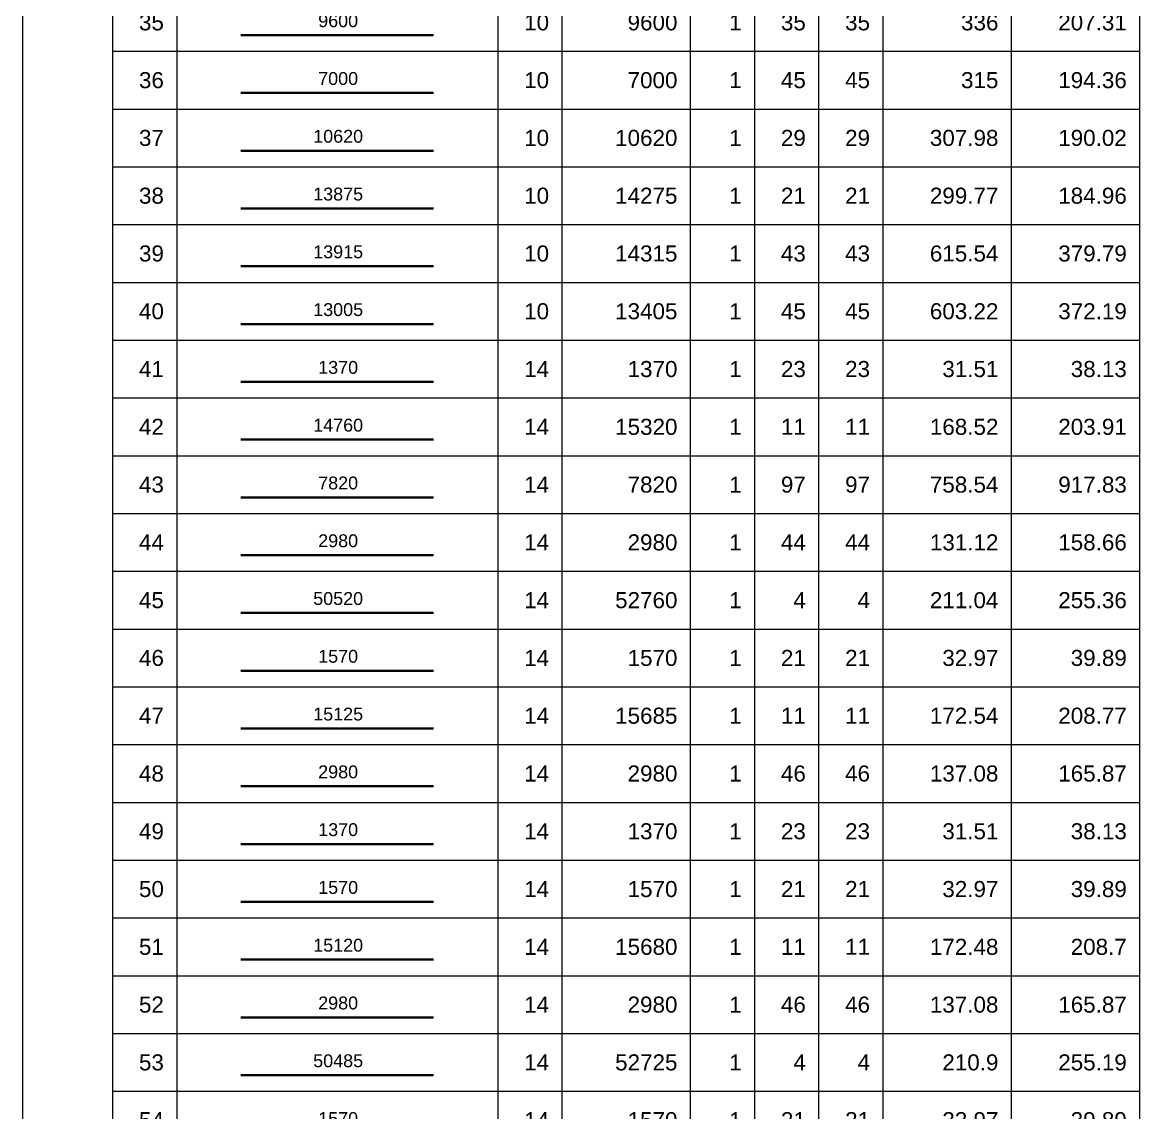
# Model space of a CAD drawing. Header units: millimetres. Extents: x -109376 to 505271, y -20580 to 113678.
# Drawn here: x -109376 to -91971, y 62787 to 79770 of the extents above; entities that cross this region are included whole.
import ezdxf
from ezdxf.enums import TextEntityAlignment as Align

# ---------------------------------------------------------------- set-up
doc = ezdxf.new("R2010")
doc.units = ezdxf.units.MM
for name, color, linetype, lineweight in [('NDC_S_REBAR', 4, 'Continuous', 35), ('NDC_S_VN TEXT', 7, 'Continuous', 20), ('NDC_Table', 3, 'Continuous', 20)]:
    doc.layers.add(name, color=color, linetype=linetype, lineweight=lineweight)
doc.styles.add('ARIAL', font='arial.ttf', dxfattribs={"width": 0.8})

# ---------------------------------------------------------------- blocks, each defined once
blk = doc.blocks.new('dang01')
at = {"layer": 'NDC_S_REBAR'}
blk.add_line((3405, -650), (6405, -650), dxfattribs=at)
at = {"layer": 'NDC_Table'}
for p, q in [((0, 0), (0, -900)), ((1405, 0), (1405, -900)), ((2405, 0), (2405, -900)), ((7405, 0), (7405, -900)), ((8405, 0), (8405, -900)), ((10405, 0), (10405, -900)), ((11405, 0), (11405, -900)), ((12405, 0), (12405, -900)), ((13405, 0), (13405, -900)), ((15405, 0), (15405, -900)), ((17405, 0), (17405, -900)), ((1405, -900), (17405, -900))]:
    blk.add_line(p, q, dxfattribs=at)
at = {"layer": 'NDC_S_VN TEXT', "style": 'ARIAL'}
for p in [(2205, -450), (8205, -450), (10205, -450), (11205, -450), (12205, -450), (13205, -450), (15205, -450), (17205, -450)]:
    blk.add_attdef('D03', text='', height=250, dxfattribs=at).set_placement(p, align=Align.MIDDLE_RIGHT)
blk.add_attdef('00000000', text='', height=200, dxfattribs=at).set_placement((4920, -425), align=Align.MIDDLE_CENTER)

msp = doc.modelspace()

# ---------------------------------------------------------------- block references
at = {"layer": 'NDC_Table'}
ref = msp.add_blockref('dang01', (-109375.9, 80219.9), dxfattribs=at)
ref.add_attrib('D03', '35', dxfattribs={"layer": 'NDC_S_VN TEXT', "height": 250, "style": 'ARIAL'}).set_placement((-107170.6, 79769.9), align=Align.MIDDLE_RIGHT)
ref.add_attrib('00000000', '9600', dxfattribs={"layer": 'NDC_S_VN TEXT', "height": 200, "style": 'ARIAL'}).set_placement((-104456.3, 79795.2), align=Align.MIDDLE_CENTER)
ref.add_attrib('D03', '10', dxfattribs={"layer": 'NDC_S_VN TEXT', "height": 250, "style": 'ARIAL'}).set_placement((-101170.6, 79769.9), align=Align.MIDDLE_RIGHT)
ref.add_attrib('D03', '9600', dxfattribs={"layer": 'NDC_S_VN TEXT', "height": 250, "style": 'ARIAL'}).set_placement((-99170.6, 79769.9), align=Align.MIDDLE_RIGHT)
ref.add_attrib('D03', '1', dxfattribs={"layer": 'NDC_S_VN TEXT', "height": 250, "style": 'ARIAL'}).set_placement((-98170.6, 79769.9), align=Align.MIDDLE_RIGHT)
ref.add_attrib('D03', '35', dxfattribs={"layer": 'NDC_S_VN TEXT', "height": 250, "style": 'ARIAL'}).set_placement((-97170.6, 79769.9), align=Align.MIDDLE_RIGHT)
ref.add_attrib('D03', '35', dxfattribs={"layer": 'NDC_S_VN TEXT', "height": 250, "style": 'ARIAL'}).set_placement((-96170.6, 79770.2), align=Align.MIDDLE_RIGHT)
ref.add_attrib('D03', '336', dxfattribs={"layer": 'NDC_S_VN TEXT', "height": 250, "style": 'ARIAL'}).set_placement((-94170.6, 79769.9), align=Align.MIDDLE_RIGHT)
ref.add_attrib('D03', '207.31', dxfattribs={"layer": 'NDC_S_VN TEXT', "height": 250, "style": 'ARIAL'}).set_placement((-92170.6, 79769.9), align=Align.MIDDLE_RIGHT)
ref = msp.add_blockref('dang01', (-109375.9, 79319.9), dxfattribs=at)
ref.add_attrib('D03', '36', dxfattribs={"layer": 'NDC_S_VN TEXT', "height": 250, "style": 'ARIAL'}).set_placement((-107170.6, 78869.9), align=Align.MIDDLE_RIGHT)
ref.add_attrib('00000000', '7000', dxfattribs={"layer": 'NDC_S_VN TEXT', "height": 200, "style": 'ARIAL'}).set_placement((-104456.3, 78895.2), align=Align.MIDDLE_CENTER)
ref.add_attrib('D03', '10', dxfattribs={"layer": 'NDC_S_VN TEXT', "height": 250, "style": 'ARIAL'}).set_placement((-101170.6, 78869.9), align=Align.MIDDLE_RIGHT)
ref.add_attrib('D03', '7000', dxfattribs={"layer": 'NDC_S_VN TEXT', "height": 250, "style": 'ARIAL'}).set_placement((-99170.6, 78869.9), align=Align.MIDDLE_RIGHT)
ref.add_attrib('D03', '1', dxfattribs={"layer": 'NDC_S_VN TEXT', "height": 250, "style": 'ARIAL'}).set_placement((-98170.6, 78869.9), align=Align.MIDDLE_RIGHT)
ref.add_attrib('D03', '45', dxfattribs={"layer": 'NDC_S_VN TEXT', "height": 250, "style": 'ARIAL'}).set_placement((-97170.6, 78869.9), align=Align.MIDDLE_RIGHT)
ref.add_attrib('D03', '45', dxfattribs={"layer": 'NDC_S_VN TEXT', "height": 250, "style": 'ARIAL'}).set_placement((-96170.6, 78870.2), align=Align.MIDDLE_RIGHT)
ref.add_attrib('D03', '315', dxfattribs={"layer": 'NDC_S_VN TEXT', "height": 250, "style": 'ARIAL'}).set_placement((-94170.6, 78869.9), align=Align.MIDDLE_RIGHT)
ref.add_attrib('D03', '194.36', dxfattribs={"layer": 'NDC_S_VN TEXT', "height": 250, "style": 'ARIAL'}).set_placement((-92170.6, 78869.9), align=Align.MIDDLE_RIGHT)
ref = msp.add_blockref('dang01', (-109375.9, 78419.9), dxfattribs=at)
ref.add_attrib('D03', '37', dxfattribs={"layer": 'NDC_S_VN TEXT', "height": 250, "style": 'ARIAL'}).set_placement((-107170.6, 77969.9), align=Align.MIDDLE_RIGHT)
ref.add_attrib('00000000', '10620', dxfattribs={"layer": 'NDC_S_VN TEXT', "height": 200, "style": 'ARIAL'}).set_placement((-104456.3, 77995.2), align=Align.MIDDLE_CENTER)
ref.add_attrib('D03', '10', dxfattribs={"layer": 'NDC_S_VN TEXT', "height": 250, "style": 'ARIAL'}).set_placement((-101170.6, 77969.9), align=Align.MIDDLE_RIGHT)
ref.add_attrib('D03', '10620', dxfattribs={"layer": 'NDC_S_VN TEXT', "height": 250, "style": 'ARIAL'}).set_placement((-99170.6, 77969.9), align=Align.MIDDLE_RIGHT)
ref.add_attrib('D03', '1', dxfattribs={"layer": 'NDC_S_VN TEXT', "height": 250, "style": 'ARIAL'}).set_placement((-98170.6, 77969.9), align=Align.MIDDLE_RIGHT)
ref.add_attrib('D03', '29', dxfattribs={"layer": 'NDC_S_VN TEXT', "height": 250, "style": 'ARIAL'}).set_placement((-97170.6, 77969.9), align=Align.MIDDLE_RIGHT)
ref.add_attrib('D03', '29', dxfattribs={"layer": 'NDC_S_VN TEXT', "height": 250, "style": 'ARIAL'}).set_placement((-96170.6, 77970.2), align=Align.MIDDLE_RIGHT)
ref.add_attrib('D03', '307.98', dxfattribs={"layer": 'NDC_S_VN TEXT', "height": 250, "style": 'ARIAL'}).set_placement((-94170.6, 77969.9), align=Align.MIDDLE_RIGHT)
ref.add_attrib('D03', '190.02', dxfattribs={"layer": 'NDC_S_VN TEXT', "height": 250, "style": 'ARIAL'}).set_placement((-92170.6, 77969.9), align=Align.MIDDLE_RIGHT)
ref = msp.add_blockref('dang01', (-109375.9, 77519.9), dxfattribs=at)
ref.add_attrib('D03', '38', dxfattribs={"layer": 'NDC_S_VN TEXT', "height": 250, "style": 'ARIAL'}).set_placement((-107170.6, 77069.9), align=Align.MIDDLE_RIGHT)
ref.add_attrib('00000000', '13875', dxfattribs={"layer": 'NDC_S_VN TEXT', "height": 200, "style": 'ARIAL'}).set_placement((-104456.3, 77095.2), align=Align.MIDDLE_CENTER)
ref.add_attrib('D03', '10', dxfattribs={"layer": 'NDC_S_VN TEXT', "height": 250, "style": 'ARIAL'}).set_placement((-101170.6, 77069.9), align=Align.MIDDLE_RIGHT)
ref.add_attrib('D03', '14275', dxfattribs={"layer": 'NDC_S_VN TEXT', "height": 250, "style": 'ARIAL'}).set_placement((-99170.6, 77069.9), align=Align.MIDDLE_RIGHT)
ref.add_attrib('D03', '1', dxfattribs={"layer": 'NDC_S_VN TEXT', "height": 250, "style": 'ARIAL'}).set_placement((-98170.6, 77069.9), align=Align.MIDDLE_RIGHT)
ref.add_attrib('D03', '21', dxfattribs={"layer": 'NDC_S_VN TEXT', "height": 250, "style": 'ARIAL'}).set_placement((-97170.6, 77069.9), align=Align.MIDDLE_RIGHT)
ref.add_attrib('D03', '21', dxfattribs={"layer": 'NDC_S_VN TEXT', "height": 250, "style": 'ARIAL'}).set_placement((-96170.6, 77070.2), align=Align.MIDDLE_RIGHT)
ref.add_attrib('D03', '299.77', dxfattribs={"layer": 'NDC_S_VN TEXT', "height": 250, "style": 'ARIAL'}).set_placement((-94170.6, 77069.9), align=Align.MIDDLE_RIGHT)
ref.add_attrib('D03', '184.96', dxfattribs={"layer": 'NDC_S_VN TEXT', "height": 250, "style": 'ARIAL'}).set_placement((-92170.6, 77069.9), align=Align.MIDDLE_RIGHT)
ref = msp.add_blockref('dang01', (-109375.9, 76619.9), dxfattribs=at)
ref.add_attrib('D03', '39', dxfattribs={"layer": 'NDC_S_VN TEXT', "height": 250, "style": 'ARIAL'}).set_placement((-107170.6, 76169.9), align=Align.MIDDLE_RIGHT)
ref.add_attrib('00000000', '13915', dxfattribs={"layer": 'NDC_S_VN TEXT', "height": 200, "style": 'ARIAL'}).set_placement((-104456.3, 76195.2), align=Align.MIDDLE_CENTER)
ref.add_attrib('D03', '10', dxfattribs={"layer": 'NDC_S_VN TEXT', "height": 250, "style": 'ARIAL'}).set_placement((-101170.6, 76169.9), align=Align.MIDDLE_RIGHT)
ref.add_attrib('D03', '14315', dxfattribs={"layer": 'NDC_S_VN TEXT', "height": 250, "style": 'ARIAL'}).set_placement((-99170.6, 76169.9), align=Align.MIDDLE_RIGHT)
ref.add_attrib('D03', '1', dxfattribs={"layer": 'NDC_S_VN TEXT', "height": 250, "style": 'ARIAL'}).set_placement((-98170.6, 76169.9), align=Align.MIDDLE_RIGHT)
ref.add_attrib('D03', '43', dxfattribs={"layer": 'NDC_S_VN TEXT', "height": 250, "style": 'ARIAL'}).set_placement((-97170.6, 76169.9), align=Align.MIDDLE_RIGHT)
ref.add_attrib('D03', '43', dxfattribs={"layer": 'NDC_S_VN TEXT', "height": 250, "style": 'ARIAL'}).set_placement((-96170.6, 76170.2), align=Align.MIDDLE_RIGHT)
ref.add_attrib('D03', '615.54', dxfattribs={"layer": 'NDC_S_VN TEXT', "height": 250, "style": 'ARIAL'}).set_placement((-94170.6, 76169.9), align=Align.MIDDLE_RIGHT)
ref.add_attrib('D03', '379.79', dxfattribs={"layer": 'NDC_S_VN TEXT', "height": 250, "style": 'ARIAL'}).set_placement((-92170.6, 76169.9), align=Align.MIDDLE_RIGHT)
ref = msp.add_blockref('dang01', (-109375.9, 75719.9), dxfattribs=at)
ref.add_attrib('D03', '40', dxfattribs={"layer": 'NDC_S_VN TEXT', "height": 250, "style": 'ARIAL'}).set_placement((-107170.6, 75269.9), align=Align.MIDDLE_RIGHT)
ref.add_attrib('00000000', '13005', dxfattribs={"layer": 'NDC_S_VN TEXT', "height": 200, "style": 'ARIAL'}).set_placement((-104456.3, 75295.2), align=Align.MIDDLE_CENTER)
ref.add_attrib('D03', '10', dxfattribs={"layer": 'NDC_S_VN TEXT', "height": 250, "style": 'ARIAL'}).set_placement((-101170.6, 75269.9), align=Align.MIDDLE_RIGHT)
ref.add_attrib('D03', '13405', dxfattribs={"layer": 'NDC_S_VN TEXT', "height": 250, "style": 'ARIAL'}).set_placement((-99170.6, 75269.9), align=Align.MIDDLE_RIGHT)
ref.add_attrib('D03', '1', dxfattribs={"layer": 'NDC_S_VN TEXT', "height": 250, "style": 'ARIAL'}).set_placement((-98170.6, 75269.9), align=Align.MIDDLE_RIGHT)
ref.add_attrib('D03', '45', dxfattribs={"layer": 'NDC_S_VN TEXT', "height": 250, "style": 'ARIAL'}).set_placement((-97170.6, 75269.9), align=Align.MIDDLE_RIGHT)
ref.add_attrib('D03', '45', dxfattribs={"layer": 'NDC_S_VN TEXT', "height": 250, "style": 'ARIAL'}).set_placement((-96170.6, 75270.2), align=Align.MIDDLE_RIGHT)
ref.add_attrib('D03', '603.22', dxfattribs={"layer": 'NDC_S_VN TEXT', "height": 250, "style": 'ARIAL'}).set_placement((-94170.6, 75269.9), align=Align.MIDDLE_RIGHT)
ref.add_attrib('D03', '372.19', dxfattribs={"layer": 'NDC_S_VN TEXT', "height": 250, "style": 'ARIAL'}).set_placement((-92170.6, 75269.9), align=Align.MIDDLE_RIGHT)
ref = msp.add_blockref('dang01', (-109375.9, 74819.9), dxfattribs=at)
ref.add_attrib('D03', '41', dxfattribs={"layer": 'NDC_S_VN TEXT', "height": 250, "style": 'ARIAL'}).set_placement((-107170.6, 74369.9), align=Align.MIDDLE_RIGHT)
ref.add_attrib('00000000', '1370', dxfattribs={"layer": 'NDC_S_VN TEXT', "height": 200, "style": 'ARIAL'}).set_placement((-104456.3, 74395.2), align=Align.MIDDLE_CENTER)
ref.add_attrib('D03', '14', dxfattribs={"layer": 'NDC_S_VN TEXT', "height": 250, "style": 'ARIAL'}).set_placement((-101170.6, 74369.9), align=Align.MIDDLE_RIGHT)
ref.add_attrib('D03', '1370', dxfattribs={"layer": 'NDC_S_VN TEXT', "height": 250, "style": 'ARIAL'}).set_placement((-99170.6, 74369.9), align=Align.MIDDLE_RIGHT)
ref.add_attrib('D03', '1', dxfattribs={"layer": 'NDC_S_VN TEXT', "height": 250, "style": 'ARIAL'}).set_placement((-98170.6, 74369.9), align=Align.MIDDLE_RIGHT)
ref.add_attrib('D03', '23', dxfattribs={"layer": 'NDC_S_VN TEXT', "height": 250, "style": 'ARIAL'}).set_placement((-97170.6, 74369.9), align=Align.MIDDLE_RIGHT)
ref.add_attrib('D03', '23', dxfattribs={"layer": 'NDC_S_VN TEXT', "height": 250, "style": 'ARIAL'}).set_placement((-96170.6, 74370.2), align=Align.MIDDLE_RIGHT)
ref.add_attrib('D03', '31.51', dxfattribs={"layer": 'NDC_S_VN TEXT', "height": 250, "style": 'ARIAL'}).set_placement((-94170.6, 74369.9), align=Align.MIDDLE_RIGHT)
ref.add_attrib('D03', '38.13', dxfattribs={"layer": 'NDC_S_VN TEXT', "height": 250, "style": 'ARIAL'}).set_placement((-92170.6, 74369.9), align=Align.MIDDLE_RIGHT)
ref = msp.add_blockref('dang01', (-109375.9, 73919.9), dxfattribs=at)
ref.add_attrib('D03', '42', dxfattribs={"layer": 'NDC_S_VN TEXT', "height": 250, "style": 'ARIAL'}).set_placement((-107170.6, 73469.9), align=Align.MIDDLE_RIGHT)
ref.add_attrib('00000000', '14760', dxfattribs={"layer": 'NDC_S_VN TEXT', "height": 200, "style": 'ARIAL'}).set_placement((-104456.3, 73495.2), align=Align.MIDDLE_CENTER)
ref.add_attrib('D03', '14', dxfattribs={"layer": 'NDC_S_VN TEXT', "height": 250, "style": 'ARIAL'}).set_placement((-101170.6, 73469.9), align=Align.MIDDLE_RIGHT)
ref.add_attrib('D03', '15320', dxfattribs={"layer": 'NDC_S_VN TEXT', "height": 250, "style": 'ARIAL'}).set_placement((-99170.6, 73469.9), align=Align.MIDDLE_RIGHT)
ref.add_attrib('D03', '1', dxfattribs={"layer": 'NDC_S_VN TEXT', "height": 250, "style": 'ARIAL'}).set_placement((-98170.6, 73469.9), align=Align.MIDDLE_RIGHT)
ref.add_attrib('D03', '11', dxfattribs={"layer": 'NDC_S_VN TEXT', "height": 250, "style": 'ARIAL'}).set_placement((-97170.6, 73469.9), align=Align.MIDDLE_RIGHT)
ref.add_attrib('D03', '11', dxfattribs={"layer": 'NDC_S_VN TEXT', "height": 250, "style": 'ARIAL'}).set_placement((-96170.6, 73470.2), align=Align.MIDDLE_RIGHT)
ref.add_attrib('D03', '168.52', dxfattribs={"layer": 'NDC_S_VN TEXT', "height": 250, "style": 'ARIAL'}).set_placement((-94170.6, 73469.9), align=Align.MIDDLE_RIGHT)
ref.add_attrib('D03', '203.91', dxfattribs={"layer": 'NDC_S_VN TEXT', "height": 250, "style": 'ARIAL'}).set_placement((-92170.6, 73469.9), align=Align.MIDDLE_RIGHT)
ref = msp.add_blockref('dang01', (-109375.9, 73019.9), dxfattribs=at)
ref.add_attrib('D03', '43', dxfattribs={"layer": 'NDC_S_VN TEXT', "height": 250, "style": 'ARIAL'}).set_placement((-107170.6, 72569.9), align=Align.MIDDLE_RIGHT)
ref.add_attrib('00000000', '7820', dxfattribs={"layer": 'NDC_S_VN TEXT', "height": 200, "style": 'ARIAL'}).set_placement((-104456.3, 72595.2), align=Align.MIDDLE_CENTER)
ref.add_attrib('D03', '14', dxfattribs={"layer": 'NDC_S_VN TEXT', "height": 250, "style": 'ARIAL'}).set_placement((-101170.6, 72569.9), align=Align.MIDDLE_RIGHT)
ref.add_attrib('D03', '7820', dxfattribs={"layer": 'NDC_S_VN TEXT', "height": 250, "style": 'ARIAL'}).set_placement((-99170.6, 72569.9), align=Align.MIDDLE_RIGHT)
ref.add_attrib('D03', '1', dxfattribs={"layer": 'NDC_S_VN TEXT', "height": 250, "style": 'ARIAL'}).set_placement((-98170.6, 72569.9), align=Align.MIDDLE_RIGHT)
ref.add_attrib('D03', '97', dxfattribs={"layer": 'NDC_S_VN TEXT', "height": 250, "style": 'ARIAL'}).set_placement((-97170.6, 72569.9), align=Align.MIDDLE_RIGHT)
ref.add_attrib('D03', '97', dxfattribs={"layer": 'NDC_S_VN TEXT', "height": 250, "style": 'ARIAL'}).set_placement((-96170.6, 72570.2), align=Align.MIDDLE_RIGHT)
ref.add_attrib('D03', '758.54', dxfattribs={"layer": 'NDC_S_VN TEXT', "height": 250, "style": 'ARIAL'}).set_placement((-94170.6, 72569.9), align=Align.MIDDLE_RIGHT)
ref.add_attrib('D03', '917.83', dxfattribs={"layer": 'NDC_S_VN TEXT', "height": 250, "style": 'ARIAL'}).set_placement((-92170.6, 72569.9), align=Align.MIDDLE_RIGHT)
ref = msp.add_blockref('dang01', (-109375.9, 72119.9), dxfattribs=at)
ref.add_attrib('D03', '44', dxfattribs={"layer": 'NDC_S_VN TEXT', "height": 250, "style": 'ARIAL'}).set_placement((-107170.6, 71669.9), align=Align.MIDDLE_RIGHT)
ref.add_attrib('00000000', '2980', dxfattribs={"layer": 'NDC_S_VN TEXT', "height": 200, "style": 'ARIAL'}).set_placement((-104456.3, 71695.2), align=Align.MIDDLE_CENTER)
ref.add_attrib('D03', '14', dxfattribs={"layer": 'NDC_S_VN TEXT', "height": 250, "style": 'ARIAL'}).set_placement((-101170.6, 71669.9), align=Align.MIDDLE_RIGHT)
ref.add_attrib('D03', '2980', dxfattribs={"layer": 'NDC_S_VN TEXT', "height": 250, "style": 'ARIAL'}).set_placement((-99170.6, 71669.9), align=Align.MIDDLE_RIGHT)
ref.add_attrib('D03', '1', dxfattribs={"layer": 'NDC_S_VN TEXT', "height": 250, "style": 'ARIAL'}).set_placement((-98170.6, 71669.9), align=Align.MIDDLE_RIGHT)
ref.add_attrib('D03', '44', dxfattribs={"layer": 'NDC_S_VN TEXT', "height": 250, "style": 'ARIAL'}).set_placement((-97170.6, 71669.9), align=Align.MIDDLE_RIGHT)
ref.add_attrib('D03', '44', dxfattribs={"layer": 'NDC_S_VN TEXT', "height": 250, "style": 'ARIAL'}).set_placement((-96170.6, 71670.2), align=Align.MIDDLE_RIGHT)
ref.add_attrib('D03', '131.12', dxfattribs={"layer": 'NDC_S_VN TEXT', "height": 250, "style": 'ARIAL'}).set_placement((-94170.6, 71669.9), align=Align.MIDDLE_RIGHT)
ref.add_attrib('D03', '158.66', dxfattribs={"layer": 'NDC_S_VN TEXT', "height": 250, "style": 'ARIAL'}).set_placement((-92170.6, 71669.9), align=Align.MIDDLE_RIGHT)
ref = msp.add_blockref('dang01', (-109375.9, 71219.9), dxfattribs=at)
ref.add_attrib('D03', '45', dxfattribs={"layer": 'NDC_S_VN TEXT', "height": 250, "style": 'ARIAL'}).set_placement((-107170.6, 70769.9), align=Align.MIDDLE_RIGHT)
ref.add_attrib('00000000', '50520', dxfattribs={"layer": 'NDC_S_VN TEXT', "height": 200, "style": 'ARIAL'}).set_placement((-104456.3, 70795.2), align=Align.MIDDLE_CENTER)
ref.add_attrib('D03', '14', dxfattribs={"layer": 'NDC_S_VN TEXT', "height": 250, "style": 'ARIAL'}).set_placement((-101170.6, 70769.9), align=Align.MIDDLE_RIGHT)
ref.add_attrib('D03', '52760', dxfattribs={"layer": 'NDC_S_VN TEXT', "height": 250, "style": 'ARIAL'}).set_placement((-99170.6, 70769.9), align=Align.MIDDLE_RIGHT)
ref.add_attrib('D03', '1', dxfattribs={"layer": 'NDC_S_VN TEXT', "height": 250, "style": 'ARIAL'}).set_placement((-98170.6, 70769.9), align=Align.MIDDLE_RIGHT)
ref.add_attrib('D03', '4', dxfattribs={"layer": 'NDC_S_VN TEXT', "height": 250, "style": 'ARIAL'}).set_placement((-97170.6, 70769.9), align=Align.MIDDLE_RIGHT)
ref.add_attrib('D03', '4', dxfattribs={"layer": 'NDC_S_VN TEXT', "height": 250, "style": 'ARIAL'}).set_placement((-96170.6, 70770.2), align=Align.MIDDLE_RIGHT)
ref.add_attrib('D03', '211.04', dxfattribs={"layer": 'NDC_S_VN TEXT', "height": 250, "style": 'ARIAL'}).set_placement((-94170.6, 70769.9), align=Align.MIDDLE_RIGHT)
ref.add_attrib('D03', '255.36', dxfattribs={"layer": 'NDC_S_VN TEXT', "height": 250, "style": 'ARIAL'}).set_placement((-92170.6, 70769.9), align=Align.MIDDLE_RIGHT)
ref = msp.add_blockref('dang01', (-109375.9, 70319.9), dxfattribs=at)
ref.add_attrib('D03', '46', dxfattribs={"layer": 'NDC_S_VN TEXT', "height": 250, "style": 'ARIAL'}).set_placement((-107170.6, 69869.9), align=Align.MIDDLE_RIGHT)
ref.add_attrib('00000000', '1570', dxfattribs={"layer": 'NDC_S_VN TEXT', "height": 200, "style": 'ARIAL'}).set_placement((-104456.3, 69895.2), align=Align.MIDDLE_CENTER)
ref.add_attrib('D03', '14', dxfattribs={"layer": 'NDC_S_VN TEXT', "height": 250, "style": 'ARIAL'}).set_placement((-101170.6, 69869.9), align=Align.MIDDLE_RIGHT)
ref.add_attrib('D03', '1570', dxfattribs={"layer": 'NDC_S_VN TEXT', "height": 250, "style": 'ARIAL'}).set_placement((-99170.6, 69869.9), align=Align.MIDDLE_RIGHT)
ref.add_attrib('D03', '1', dxfattribs={"layer": 'NDC_S_VN TEXT', "height": 250, "style": 'ARIAL'}).set_placement((-98170.6, 69869.9), align=Align.MIDDLE_RIGHT)
ref.add_attrib('D03', '21', dxfattribs={"layer": 'NDC_S_VN TEXT', "height": 250, "style": 'ARIAL'}).set_placement((-97170.6, 69869.9), align=Align.MIDDLE_RIGHT)
ref.add_attrib('D03', '21', dxfattribs={"layer": 'NDC_S_VN TEXT', "height": 250, "style": 'ARIAL'}).set_placement((-96170.6, 69870.2), align=Align.MIDDLE_RIGHT)
ref.add_attrib('D03', '32.97', dxfattribs={"layer": 'NDC_S_VN TEXT', "height": 250, "style": 'ARIAL'}).set_placement((-94170.6, 69869.9), align=Align.MIDDLE_RIGHT)
ref.add_attrib('D03', '39.89', dxfattribs={"layer": 'NDC_S_VN TEXT', "height": 250, "style": 'ARIAL'}).set_placement((-92170.6, 69869.9), align=Align.MIDDLE_RIGHT)
ref = msp.add_blockref('dang01', (-109375.9, 69419.9), dxfattribs=at)
ref.add_attrib('D03', '47', dxfattribs={"layer": 'NDC_S_VN TEXT', "height": 250, "style": 'ARIAL'}).set_placement((-107170.6, 68969.9), align=Align.MIDDLE_RIGHT)
ref.add_attrib('00000000', '15125', dxfattribs={"layer": 'NDC_S_VN TEXT', "height": 200, "style": 'ARIAL'}).set_placement((-104456.3, 68995.2), align=Align.MIDDLE_CENTER)
ref.add_attrib('D03', '14', dxfattribs={"layer": 'NDC_S_VN TEXT', "height": 250, "style": 'ARIAL'}).set_placement((-101170.6, 68969.9), align=Align.MIDDLE_RIGHT)
ref.add_attrib('D03', '15685', dxfattribs={"layer": 'NDC_S_VN TEXT', "height": 250, "style": 'ARIAL'}).set_placement((-99170.6, 68969.9), align=Align.MIDDLE_RIGHT)
ref.add_attrib('D03', '1', dxfattribs={"layer": 'NDC_S_VN TEXT', "height": 250, "style": 'ARIAL'}).set_placement((-98170.6, 68969.9), align=Align.MIDDLE_RIGHT)
ref.add_attrib('D03', '11', dxfattribs={"layer": 'NDC_S_VN TEXT', "height": 250, "style": 'ARIAL'}).set_placement((-97170.6, 68969.9), align=Align.MIDDLE_RIGHT)
ref.add_attrib('D03', '11', dxfattribs={"layer": 'NDC_S_VN TEXT', "height": 250, "style": 'ARIAL'}).set_placement((-96170.6, 68970.2), align=Align.MIDDLE_RIGHT)
ref.add_attrib('D03', '172.54', dxfattribs={"layer": 'NDC_S_VN TEXT', "height": 250, "style": 'ARIAL'}).set_placement((-94170.6, 68969.9), align=Align.MIDDLE_RIGHT)
ref.add_attrib('D03', '208.77', dxfattribs={"layer": 'NDC_S_VN TEXT', "height": 250, "style": 'ARIAL'}).set_placement((-92170.6, 68969.9), align=Align.MIDDLE_RIGHT)
ref = msp.add_blockref('dang01', (-109375.9, 68519.9), dxfattribs=at)
ref.add_attrib('D03', '48', dxfattribs={"layer": 'NDC_S_VN TEXT', "height": 250, "style": 'ARIAL'}).set_placement((-107170.6, 68069.9), align=Align.MIDDLE_RIGHT)
ref.add_attrib('00000000', '2980', dxfattribs={"layer": 'NDC_S_VN TEXT', "height": 200, "style": 'ARIAL'}).set_placement((-104456.3, 68095.2), align=Align.MIDDLE_CENTER)
ref.add_attrib('D03', '14', dxfattribs={"layer": 'NDC_S_VN TEXT', "height": 250, "style": 'ARIAL'}).set_placement((-101170.6, 68069.9), align=Align.MIDDLE_RIGHT)
ref.add_attrib('D03', '2980', dxfattribs={"layer": 'NDC_S_VN TEXT', "height": 250, "style": 'ARIAL'}).set_placement((-99170.6, 68069.9), align=Align.MIDDLE_RIGHT)
ref.add_attrib('D03', '1', dxfattribs={"layer": 'NDC_S_VN TEXT', "height": 250, "style": 'ARIAL'}).set_placement((-98170.6, 68069.9), align=Align.MIDDLE_RIGHT)
ref.add_attrib('D03', '46', dxfattribs={"layer": 'NDC_S_VN TEXT', "height": 250, "style": 'ARIAL'}).set_placement((-97170.6, 68069.9), align=Align.MIDDLE_RIGHT)
ref.add_attrib('D03', '46', dxfattribs={"layer": 'NDC_S_VN TEXT', "height": 250, "style": 'ARIAL'}).set_placement((-96170.6, 68070.2), align=Align.MIDDLE_RIGHT)
ref.add_attrib('D03', '137.08', dxfattribs={"layer": 'NDC_S_VN TEXT', "height": 250, "style": 'ARIAL'}).set_placement((-94170.6, 68069.9), align=Align.MIDDLE_RIGHT)
ref.add_attrib('D03', '165.87', dxfattribs={"layer": 'NDC_S_VN TEXT', "height": 250, "style": 'ARIAL'}).set_placement((-92170.6, 68069.9), align=Align.MIDDLE_RIGHT)
ref = msp.add_blockref('dang01', (-109375.9, 67619.9), dxfattribs=at)
ref.add_attrib('D03', '49', dxfattribs={"layer": 'NDC_S_VN TEXT', "height": 250, "style": 'ARIAL'}).set_placement((-107170.6, 67169.9), align=Align.MIDDLE_RIGHT)
ref.add_attrib('00000000', '1370', dxfattribs={"layer": 'NDC_S_VN TEXT', "height": 200, "style": 'ARIAL'}).set_placement((-104456.3, 67195.2), align=Align.MIDDLE_CENTER)
ref.add_attrib('D03', '14', dxfattribs={"layer": 'NDC_S_VN TEXT', "height": 250, "style": 'ARIAL'}).set_placement((-101170.6, 67169.9), align=Align.MIDDLE_RIGHT)
ref.add_attrib('D03', '1370', dxfattribs={"layer": 'NDC_S_VN TEXT', "height": 250, "style": 'ARIAL'}).set_placement((-99170.6, 67169.9), align=Align.MIDDLE_RIGHT)
ref.add_attrib('D03', '1', dxfattribs={"layer": 'NDC_S_VN TEXT', "height": 250, "style": 'ARIAL'}).set_placement((-98170.6, 67169.9), align=Align.MIDDLE_RIGHT)
ref.add_attrib('D03', '23', dxfattribs={"layer": 'NDC_S_VN TEXT', "height": 250, "style": 'ARIAL'}).set_placement((-97170.6, 67169.9), align=Align.MIDDLE_RIGHT)
ref.add_attrib('D03', '23', dxfattribs={"layer": 'NDC_S_VN TEXT', "height": 250, "style": 'ARIAL'}).set_placement((-96170.6, 67170.2), align=Align.MIDDLE_RIGHT)
ref.add_attrib('D03', '31.51', dxfattribs={"layer": 'NDC_S_VN TEXT', "height": 250, "style": 'ARIAL'}).set_placement((-94170.6, 67169.9), align=Align.MIDDLE_RIGHT)
ref.add_attrib('D03', '38.13', dxfattribs={"layer": 'NDC_S_VN TEXT', "height": 250, "style": 'ARIAL'}).set_placement((-92170.6, 67169.9), align=Align.MIDDLE_RIGHT)
ref = msp.add_blockref('dang01', (-109375.9, 66719.9), dxfattribs=at)
ref.add_attrib('D03', '50', dxfattribs={"layer": 'NDC_S_VN TEXT', "height": 250, "style": 'ARIAL'}).set_placement((-107170.6, 66269.9), align=Align.MIDDLE_RIGHT)
ref.add_attrib('00000000', '1570', dxfattribs={"layer": 'NDC_S_VN TEXT', "height": 200, "style": 'ARIAL'}).set_placement((-104456.3, 66295.2), align=Align.MIDDLE_CENTER)
ref.add_attrib('D03', '14', dxfattribs={"layer": 'NDC_S_VN TEXT', "height": 250, "style": 'ARIAL'}).set_placement((-101170.6, 66269.9), align=Align.MIDDLE_RIGHT)
ref.add_attrib('D03', '1570', dxfattribs={"layer": 'NDC_S_VN TEXT', "height": 250, "style": 'ARIAL'}).set_placement((-99170.6, 66269.9), align=Align.MIDDLE_RIGHT)
ref.add_attrib('D03', '1', dxfattribs={"layer": 'NDC_S_VN TEXT', "height": 250, "style": 'ARIAL'}).set_placement((-98170.6, 66269.9), align=Align.MIDDLE_RIGHT)
ref.add_attrib('D03', '21', dxfattribs={"layer": 'NDC_S_VN TEXT', "height": 250, "style": 'ARIAL'}).set_placement((-97170.6, 66269.9), align=Align.MIDDLE_RIGHT)
ref.add_attrib('D03', '21', dxfattribs={"layer": 'NDC_S_VN TEXT', "height": 250, "style": 'ARIAL'}).set_placement((-96170.6, 66270.2), align=Align.MIDDLE_RIGHT)
ref.add_attrib('D03', '32.97', dxfattribs={"layer": 'NDC_S_VN TEXT', "height": 250, "style": 'ARIAL'}).set_placement((-94170.6, 66269.9), align=Align.MIDDLE_RIGHT)
ref.add_attrib('D03', '39.89', dxfattribs={"layer": 'NDC_S_VN TEXT', "height": 250, "style": 'ARIAL'}).set_placement((-92170.6, 66269.9), align=Align.MIDDLE_RIGHT)
ref = msp.add_blockref('dang01', (-109375.9, 65819.9), dxfattribs=at)
ref.add_attrib('D03', '51', dxfattribs={"layer": 'NDC_S_VN TEXT', "height": 250, "style": 'ARIAL'}).set_placement((-107170.6, 65369.9), align=Align.MIDDLE_RIGHT)
ref.add_attrib('00000000', '15120', dxfattribs={"layer": 'NDC_S_VN TEXT', "height": 200, "style": 'ARIAL'}).set_placement((-104456.3, 65395.2), align=Align.MIDDLE_CENTER)
ref.add_attrib('D03', '14', dxfattribs={"layer": 'NDC_S_VN TEXT', "height": 250, "style": 'ARIAL'}).set_placement((-101170.6, 65369.9), align=Align.MIDDLE_RIGHT)
ref.add_attrib('D03', '15680', dxfattribs={"layer": 'NDC_S_VN TEXT', "height": 250, "style": 'ARIAL'}).set_placement((-99170.6, 65369.9), align=Align.MIDDLE_RIGHT)
ref.add_attrib('D03', '1', dxfattribs={"layer": 'NDC_S_VN TEXT', "height": 250, "style": 'ARIAL'}).set_placement((-98170.6, 65369.9), align=Align.MIDDLE_RIGHT)
ref.add_attrib('D03', '11', dxfattribs={"layer": 'NDC_S_VN TEXT', "height": 250, "style": 'ARIAL'}).set_placement((-97170.6, 65369.9), align=Align.MIDDLE_RIGHT)
ref.add_attrib('D03', '11', dxfattribs={"layer": 'NDC_S_VN TEXT', "height": 250, "style": 'ARIAL'}).set_placement((-96170.6, 65370.2), align=Align.MIDDLE_RIGHT)
ref.add_attrib('D03', '172.48', dxfattribs={"layer": 'NDC_S_VN TEXT', "height": 250, "style": 'ARIAL'}).set_placement((-94170.6, 65369.9), align=Align.MIDDLE_RIGHT)
ref.add_attrib('D03', '208.7', dxfattribs={"layer": 'NDC_S_VN TEXT', "height": 250, "style": 'ARIAL'}).set_placement((-92170.6, 65369.9), align=Align.MIDDLE_RIGHT)
ref = msp.add_blockref('dang01', (-109375.9, 64919.9), dxfattribs=at)
ref.add_attrib('D03', '52', dxfattribs={"layer": 'NDC_S_VN TEXT', "height": 250, "style": 'ARIAL'}).set_placement((-107170.6, 64469.9), align=Align.MIDDLE_RIGHT)
ref.add_attrib('00000000', '2980', dxfattribs={"layer": 'NDC_S_VN TEXT', "height": 200, "style": 'ARIAL'}).set_placement((-104456.3, 64495.2), align=Align.MIDDLE_CENTER)
ref.add_attrib('D03', '14', dxfattribs={"layer": 'NDC_S_VN TEXT', "height": 250, "style": 'ARIAL'}).set_placement((-101170.6, 64469.9), align=Align.MIDDLE_RIGHT)
ref.add_attrib('D03', '2980', dxfattribs={"layer": 'NDC_S_VN TEXT', "height": 250, "style": 'ARIAL'}).set_placement((-99170.6, 64469.9), align=Align.MIDDLE_RIGHT)
ref.add_attrib('D03', '1', dxfattribs={"layer": 'NDC_S_VN TEXT', "height": 250, "style": 'ARIAL'}).set_placement((-98170.6, 64469.9), align=Align.MIDDLE_RIGHT)
ref.add_attrib('D03', '46', dxfattribs={"layer": 'NDC_S_VN TEXT', "height": 250, "style": 'ARIAL'}).set_placement((-97170.6, 64469.9), align=Align.MIDDLE_RIGHT)
ref.add_attrib('D03', '46', dxfattribs={"layer": 'NDC_S_VN TEXT', "height": 250, "style": 'ARIAL'}).set_placement((-96170.6, 64470.2), align=Align.MIDDLE_RIGHT)
ref.add_attrib('D03', '137.08', dxfattribs={"layer": 'NDC_S_VN TEXT', "height": 250, "style": 'ARIAL'}).set_placement((-94170.6, 64469.9), align=Align.MIDDLE_RIGHT)
ref.add_attrib('D03', '165.87', dxfattribs={"layer": 'NDC_S_VN TEXT', "height": 250, "style": 'ARIAL'}).set_placement((-92170.6, 64469.9), align=Align.MIDDLE_RIGHT)
ref = msp.add_blockref('dang01', (-109375.9, 64019.9), dxfattribs=at)
ref.add_attrib('D03', '53', dxfattribs={"layer": 'NDC_S_VN TEXT', "height": 250, "style": 'ARIAL'}).set_placement((-107170.6, 63569.9), align=Align.MIDDLE_RIGHT)
ref.add_attrib('00000000', '50485', dxfattribs={"layer": 'NDC_S_VN TEXT', "height": 200, "style": 'ARIAL'}).set_placement((-104456.3, 63595.2), align=Align.MIDDLE_CENTER)
ref.add_attrib('D03', '14', dxfattribs={"layer": 'NDC_S_VN TEXT', "height": 250, "style": 'ARIAL'}).set_placement((-101170.6, 63569.9), align=Align.MIDDLE_RIGHT)
ref.add_attrib('D03', '52725', dxfattribs={"layer": 'NDC_S_VN TEXT', "height": 250, "style": 'ARIAL'}).set_placement((-99170.6, 63569.9), align=Align.MIDDLE_RIGHT)
ref.add_attrib('D03', '1', dxfattribs={"layer": 'NDC_S_VN TEXT', "height": 250, "style": 'ARIAL'}).set_placement((-98170.6, 63569.9), align=Align.MIDDLE_RIGHT)
ref.add_attrib('D03', '4', dxfattribs={"layer": 'NDC_S_VN TEXT', "height": 250, "style": 'ARIAL'}).set_placement((-97170.6, 63569.9), align=Align.MIDDLE_RIGHT)
ref.add_attrib('D03', '4', dxfattribs={"layer": 'NDC_S_VN TEXT', "height": 250, "style": 'ARIAL'}).set_placement((-96170.6, 63570.2), align=Align.MIDDLE_RIGHT)
ref.add_attrib('D03', '210.9', dxfattribs={"layer": 'NDC_S_VN TEXT', "height": 250, "style": 'ARIAL'}).set_placement((-94170.6, 63569.9), align=Align.MIDDLE_RIGHT)
ref.add_attrib('D03', '255.19', dxfattribs={"layer": 'NDC_S_VN TEXT', "height": 250, "style": 'ARIAL'}).set_placement((-92170.6, 63569.9), align=Align.MIDDLE_RIGHT)
ref = msp.add_blockref('dang01', (-109375.9, 63119.9), dxfattribs=at)
ref.add_attrib('D03', '54', dxfattribs={"layer": 'NDC_S_VN TEXT', "height": 250, "style": 'ARIAL'}).set_placement((-107170.6, 62669.9), align=Align.MIDDLE_RIGHT)
ref.add_attrib('00000000', '1570', dxfattribs={"layer": 'NDC_S_VN TEXT', "height": 200, "style": 'ARIAL'}).set_placement((-104456.3, 62695.2), align=Align.MIDDLE_CENTER)
ref.add_attrib('D03', '14', dxfattribs={"layer": 'NDC_S_VN TEXT', "height": 250, "style": 'ARIAL'}).set_placement((-101170.6, 62669.9), align=Align.MIDDLE_RIGHT)
ref.add_attrib('D03', '1570', dxfattribs={"layer": 'NDC_S_VN TEXT', "height": 250, "style": 'ARIAL'}).set_placement((-99170.6, 62669.9), align=Align.MIDDLE_RIGHT)
ref.add_attrib('D03', '1', dxfattribs={"layer": 'NDC_S_VN TEXT', "height": 250, "style": 'ARIAL'}).set_placement((-98170.6, 62669.9), align=Align.MIDDLE_RIGHT)
ref.add_attrib('D03', '21', dxfattribs={"layer": 'NDC_S_VN TEXT', "height": 250, "style": 'ARIAL'}).set_placement((-97170.6, 62669.9), align=Align.MIDDLE_RIGHT)
ref.add_attrib('D03', '21', dxfattribs={"layer": 'NDC_S_VN TEXT', "height": 250, "style": 'ARIAL'}).set_placement((-96170.6, 62670.2), align=Align.MIDDLE_RIGHT)
ref.add_attrib('D03', '32.97', dxfattribs={"layer": 'NDC_S_VN TEXT', "height": 250, "style": 'ARIAL'}).set_placement((-94170.6, 62669.9), align=Align.MIDDLE_RIGHT)
ref.add_attrib('D03', '39.89', dxfattribs={"layer": 'NDC_S_VN TEXT', "height": 250, "style": 'ARIAL'}).set_placement((-92170.6, 62669.9), align=Align.MIDDLE_RIGHT)

doc.saveas('drawing.dxf')
